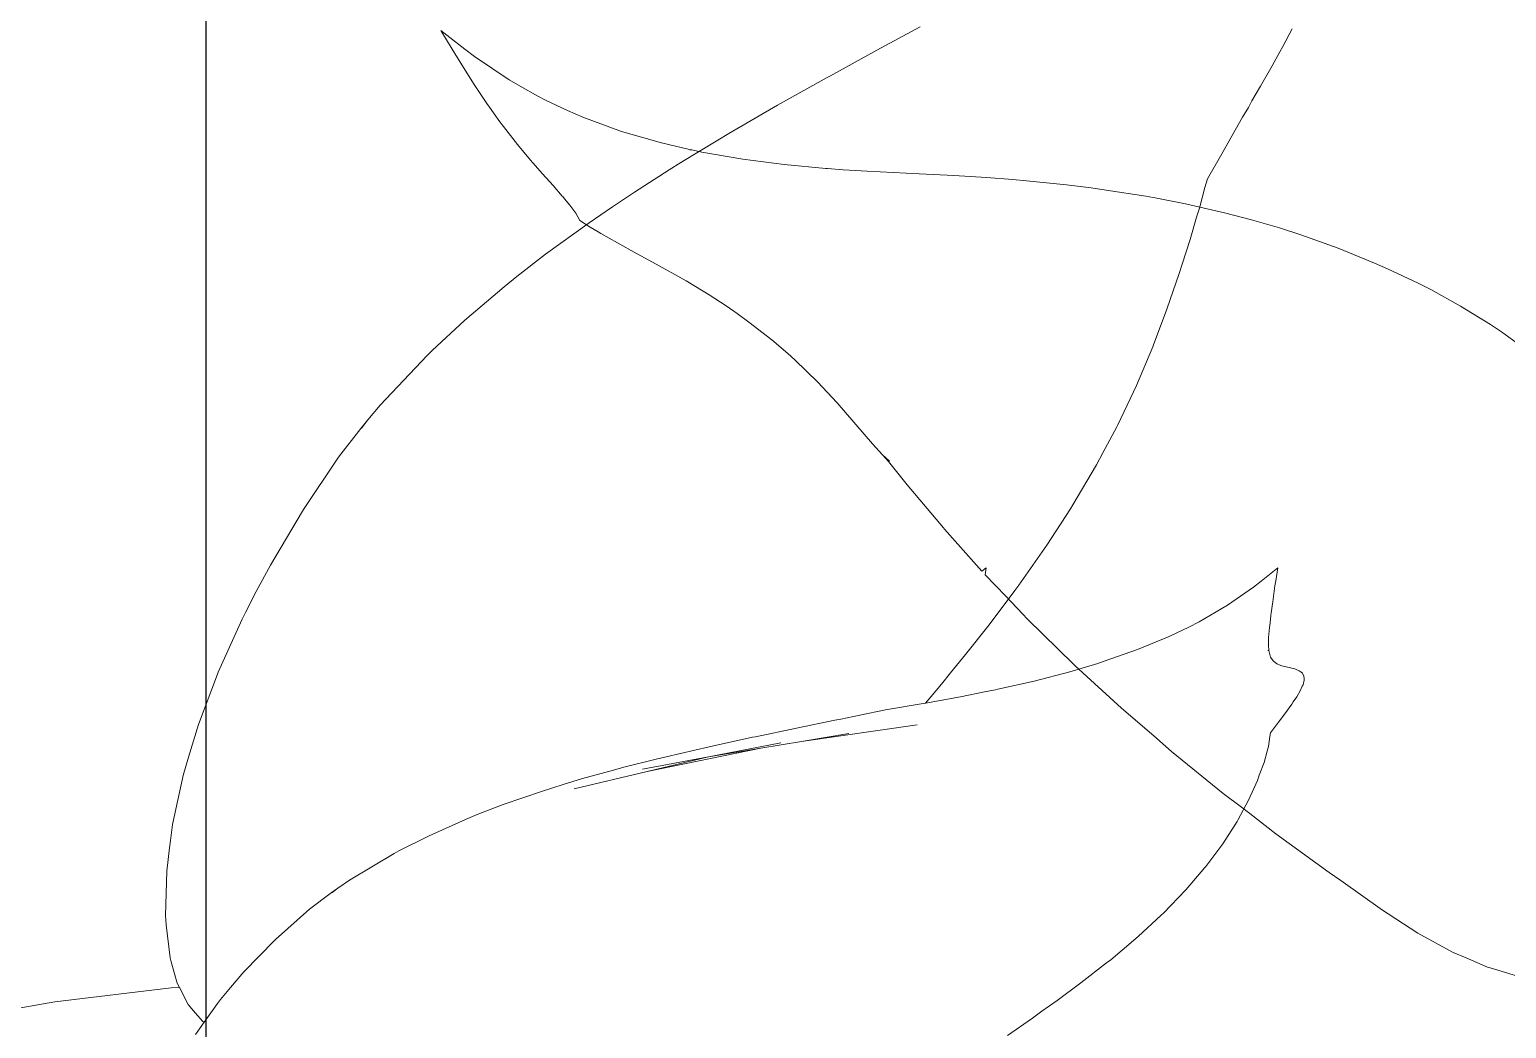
# Model space of a CAD drawing. Header units: inches. Extents: x 249 to 1192, y -18 to 440.
# Drawn here: x 626.156 to 626.5594, y 186.0853 to 186.3579 of the extents above; entities that cross this region are included whole.
import ezdxf

# ---------------------------------------------------------------- set-up
doc = ezdxf.new("R2010")
doc.units = ezdxf.units.IN
doc.header["$MEASUREMENT"] = 0
doc.layers.add('DINDING', color=6, linetype='Continuous', lineweight=0)
doc.layers.add('VEGETASI', color=60, linetype='Continuous', lineweight=0)
doc.layers.add('KOLOM', color=5, linetype='Continuous')

# ---------------------------------------------------------------- blocks, each defined once
blk = doc.blocks.new('tanaman')
for p, q in [((585.12029, 360.32647), (585.12289, 360.32158)), ((585.23371, 360.32058), (585.2219, 360.32695)), ((585.87319, 360.32601), (585.86668, 360.32088)), ((585.87012, 360.32086), (585.87319, 360.32601)), ((585.12289, 360.32158), (585.12371, 360.32014)), ((585.12371, 360.32014), (585.12578, 360.31636)), ((585.24642, 360.31363), (585.23371, 360.32058)), ((585.86406, 360.31888), (585.85456, 360.31249)), ((585.86668, 360.32088), (585.86406, 360.31888)), ((585.86429, 360.31152), (585.86864, 360.31848)), ((585.86864, 360.31848), (585.87012, 360.32086)), ((585.12578, 360.31636), (585.12891, 360.31082)), ((585.12891, 360.31082), (585.13128, 360.30675)), ((585.24733, 360.31313), (585.24642, 360.31363)), ((585.26084, 360.30557), (585.24733, 360.31313)), ((585.85153, 360.31078), (585.8467, 360.30805)), ((585.85456, 360.31249), (585.85153, 360.31078)), ((585.86044, 360.3058), (585.86429, 360.31152)), ((585.13128, 360.30675), (585.13227, 360.30496)), ((585.84467, 360.30699), (585.83865, 360.30416)), ((585.8467, 360.30805), (585.84467, 360.30699)), ((585.13227, 360.30496), (585.13385, 360.3023)), ((585.13385, 360.3023), (585.13583, 360.29878)), ((585.27417, 360.29786), (585.26084, 360.30557)), ((585.8344, 360.30232), (585.82383, 360.29845)), ((585.83865, 360.30416), (585.8344, 360.30232)), ((585.85709, 360.30108), (585.85869, 360.30326)), ((585.85869, 360.30326), (585.86009, 360.30528)), ((585.86009, 360.30528), (585.86044, 360.3058)), ((585.13583, 360.29878), (585.13955, 360.29228)), ((585.82383, 360.29845), (585.81298, 360.2953)), ((585.85225, 360.29488), (585.85606, 360.29975)), ((585.85606, 360.29975), (585.85709, 360.30108)), ((585.27722, 360.29604), (585.27417, 360.29786)), ((585.28724, 360.28996), (585.27722, 360.29604)), ((585.81298, 360.2953), (585.8053, 360.29351)), ((585.8487, 360.29061), (585.85225, 360.29488)), ((585.13955, 360.29228), (585.14343, 360.28546)), ((585.29047, 360.28794), (585.28724, 360.28996)), ((585.79072, 360.29085), (585.77942, 360.28939)), ((585.80193, 360.29279), (585.79072, 360.29085)), ((585.80462, 360.29336), (585.80193, 360.29279)), ((585.8053, 360.29351), (585.80462, 360.29336)), ((585.80494, 360.2933), (585.80462, 360.29336)), ((585.8053, 360.29351), (585.80494, 360.2933)), ((585.84545, 360.28688), (585.84809, 360.28986)), ((585.84809, 360.28986), (585.8487, 360.29061)), ((585.29998, 360.28186), (585.29047, 360.28794)), ((585.72413, 360.28586), (585.71694, 360.28529)), ((585.73312, 360.28642), (585.72413, 360.28586)), ((585.73491, 360.28653), (585.73312, 360.28642)), ((585.74261, 360.28689), (585.73491, 360.28653)), ((585.7568, 360.28757), (585.74261, 360.28689)), ((585.76334, 360.28799), (585.7568, 360.28757)), ((585.76756, 360.28829), (585.76334, 360.28799)), ((585.7681, 360.28833), (585.76756, 360.28829)), ((585.77942, 360.28939), (585.7681, 360.28833)), ((585.84255, 360.28363), (585.84545, 360.28688)), ((585.14343, 360.28546), (585.14412, 360.28316)), ((585.14412, 360.28316), (585.14558, 360.2775)), ((585.30596, 360.27787), (585.29998, 360.28186)), ((585.69147, 360.28244), (585.68061, 360.28072)), ((585.69557, 360.28299), (585.69147, 360.28244)), ((585.70236, 360.28385), (585.69557, 360.28299)), ((585.71326, 360.28497), (585.70236, 360.28385)), ((585.71694, 360.28529), (585.71326, 360.28497)), ((585.84004, 360.2808), (585.84255, 360.28363)), ((585.31232, 360.27352), (585.30596, 360.27787)), ((585.66983, 360.27866), (585.65915, 360.27623)), ((585.67761, 360.28017), (585.66983, 360.27866)), ((585.68061, 360.28072), (585.67761, 360.28017)), ((585.83636, 360.27609), (585.83796, 360.2783)), ((585.83796, 360.2783), (585.8394, 360.28)), ((585.8394, 360.28), (585.83992, 360.28065)), ((585.83992, 360.28065), (585.84004, 360.2808)), ((585.14558, 360.2775), (585.1464, 360.27501)), ((585.1464, 360.27501), (585.14816, 360.26889)), ((585.6518, 360.2743), (585.64863, 360.27342)), ((585.65915, 360.27623), (585.6518, 360.2743)), ((585.83239, 360.2723), (585.83526, 360.27408)), ((585.83526, 360.27408), (585.83636, 360.27609)), ((585.32421, 360.26491), (585.31232, 360.27352)), ((585.63828, 360.27019), (585.62813, 360.26655)), ((585.64413, 360.27207), (585.63828, 360.27019)), ((585.64863, 360.27342), (585.64413, 360.27207)), ((585.82494, 360.26799), (585.82953, 360.2706)), ((585.82953, 360.2706), (585.83025, 360.27101)), ((585.83025, 360.27101), (585.83239, 360.2723)), ((585.14816, 360.26889), (585.15039, 360.26223)), ((585.62813, 360.26655), (585.61822, 360.26247)), ((585.81974, 360.26515), (585.82494, 360.26799)), ((585.15039, 360.26223), (585.15115, 360.25966)), ((585.33209, 360.25881), (585.32421, 360.26491)), ((585.61822, 360.26247), (585.61468, 360.26094)), ((585.80762, 360.25842), (585.81358, 360.26178)), ((585.81358, 360.26178), (585.81937, 360.26494)), ((585.81937, 360.26494), (585.81974, 360.26515)), ((585.15115, 360.25966), (585.15455, 360.24988)), ((585.33557, 360.25602), (585.33209, 360.25881)), ((585.61468, 360.26094), (585.60628, 360.25702)), ((585.80152, 360.25479), (585.80619, 360.25761)), ((585.80619, 360.25761), (585.80762, 360.25842)), ((585.34638, 360.24683), (585.33557, 360.25602)), ((585.60284, 360.25526), (585.59468, 360.25075)), ((585.60628, 360.25702), (585.60284, 360.25526)), ((585.79532, 360.2508), (585.79995, 360.25382)), ((585.79995, 360.25382), (585.80152, 360.25479)), ((585.15455, 360.24988), (585.15814, 360.24021)), ((585.59468, 360.25075), (585.58654, 360.24571)), ((585.79229, 360.24874), (585.79532, 360.2508)), ((585.35521, 360.23863), (585.34638, 360.24683)), ((585.58654, 360.24571), (585.5835, 360.2437)), ((585.78279, 360.2415), (585.78907, 360.2464)), ((585.78907, 360.2464), (585.79229, 360.24874)), ((585.5835, 360.2437), (585.57279, 360.2359)), ((585.77844, 360.23782), (585.78279, 360.2415)), ((585.15814, 360.24021), (585.15835, 360.23961)), ((585.15835, 360.23961), (585.16279, 360.22905)), ((585.35657, 360.23731), (585.35521, 360.23863)), ((585.77652, 360.23606), (585.77844, 360.23782)), ((585.36942, 360.22369), (585.35657, 360.23731)), ((585.77028, 360.23003), (585.77652, 360.23606)), ((585.76501, 360.2244), (585.77028, 360.23003)), ((585.16279, 360.22905), (585.16793, 360.2183)), ((585.37275, 360.21973), (585.36942, 360.22369)), ((585.7553, 360.21319), (585.76493, 360.22431)), ((585.76493, 360.22431), (585.76501, 360.2244)), ((585.16793, 360.2183), (585.16819, 360.21782)), ((585.16819, 360.21782), (585.17206, 360.21066)), ((585.37275, 360.21973), (585.37454, 360.21744)), ((585.37467, 360.21738), (585.37275, 360.21973)), ((585.37467, 360.21738), (585.37275, 360.21973)), ((585.37467, 360.21738), (585.37275, 360.21973)), ((585.37467, 360.21738), (585.37275, 360.21973)), ((585.37467, 360.21738), (585.37275, 360.21973)), ((585.37467, 360.21738), (585.37454, 360.21744)), ((585.38078, 360.20948), (585.37467, 360.21738)), ((585.75256, 360.21015), (585.7553, 360.21319)), ((585.17206, 360.21066), (585.17375, 360.20741)), ((585.39038, 360.19521), (585.38078, 360.20948)), ((585.75256, 360.21015), (585.75066, 360.20845)), ((585.75096, 360.20832), (585.75256, 360.21015)), ((585.75096, 360.20832), (585.75256, 360.21015)), ((585.75096, 360.20832), (585.75256, 360.21015)), ((585.75096, 360.20832), (585.75256, 360.21015)), ((585.75096, 360.20832), (585.75256, 360.21015)), ((585.17375, 360.20741), (585.18021, 360.19646)), ((585.74582, 360.20197), (585.75096, 360.20832)), ((585.75096, 360.20832), (585.75066, 360.20845)), ((585.73596, 360.19023), (585.74582, 360.20197)), ((585.18021, 360.19646), (585.18088, 360.19545)), ((585.18088, 360.19545), (585.18728, 360.18549)), ((585.39064, 360.1948), (585.39038, 360.19521)), ((585.39939, 360.18003), (585.39064, 360.1948)), ((585.72542, 360.17836), (585.73569, 360.18988)), ((585.73569, 360.18988), (585.73596, 360.19023)), ((585.18728, 360.18549), (585.19181, 360.17911)), ((585.12426, 360.1793), (585.12479, 360.1758)), ((585.12873, 360.17568), (585.12426, 360.1793)), ((585.19181, 360.17911), (585.19492, 360.17459)), ((585.40326, 360.1728), (585.39939, 360.18003)), ((585.71886, 360.17157), (585.72455, 360.17739)), ((585.72426, 360.1793), (585.72455, 360.17739)), ((585.72542, 360.17836), (585.72426, 360.1793)), ((585.12479, 360.1758), (585.12502, 360.17443)), ((585.12502, 360.17443), (585.12562, 360.17005)), ((585.13087, 360.174), (585.12873, 360.17568)), ((585.13799, 360.16907), (585.13087, 360.174)), ((585.19492, 360.17459), (585.19608, 360.17308)), ((585.19608, 360.17308), (585.20308, 360.16379)), ((585.12562, 360.17005), (585.126, 360.16699)), ((585.14567, 360.1646), (585.13799, 360.16907)), ((585.40618, 360.16711), (585.40326, 360.1728)), ((585.71434, 360.16677), (585.71886, 360.17157)), ((585.126, 360.16699), (585.12612, 360.16626)), ((585.12612, 360.16626), (585.12631, 360.1643)), ((585.40708, 360.16532), (585.40618, 360.16711)), ((585.41364, 360.15078), (585.40708, 360.16532)), ((585.70043, 360.15302), (585.71294, 360.16525)), ((585.71294, 360.16525), (585.71434, 360.16677)), ((585.12631, 360.1643), (585.1265, 360.16303)), ((585.1265, 360.16303), (585.12674, 360.16033)), ((585.14855, 360.16313), (585.14567, 360.1646)), ((585.15179, 360.16155), (585.14855, 360.16313)), ((585.15387, 360.16058), (585.15179, 360.16155)), ((585.20308, 360.16379), (585.20954, 360.15565)), ((585.12666, 360.15675), (585.12663, 360.15634)), ((585.12679, 360.15812), (585.12666, 360.15685)), ((585.12666, 360.15685), (585.12697, 360.1567)), ((585.12666, 360.15685), (585.12666, 360.15675)), ((585.12666, 360.15685), (585.12666, 360.15675)), ((585.12666, 360.15685), (585.12666, 360.15675)), ((585.12666, 360.15685), (585.12666, 360.15675)), ((585.12666, 360.15685), (585.12666, 360.15675)), ((585.12697, 360.1567), (585.12666, 360.15675)), ((585.12674, 360.16033), (585.12679, 360.15812)), ((585.16253, 360.15699), (585.15387, 360.16058)), ((585.17161, 360.15379), (585.16253, 360.15699)), ((585.12389, 360.15285), (585.12309, 360.15253)), ((585.12442, 360.15307), (585.12389, 360.15285)), ((585.12449, 360.1531), (585.12442, 360.15307)), ((585.12552, 360.15389), (585.12449, 360.1531)), ((585.12622, 360.15495), (585.12552, 360.15389)), ((585.12663, 360.15634), (585.12622, 360.15495)), ((585.1734, 360.15323), (585.17161, 360.15379)), ((585.18104, 360.15095), (585.1734, 360.15323)), ((585.20954, 360.15565), (585.21363, 360.15068)), ((585.69993, 360.15257), (585.70043, 360.15302)), ((585.11705, 360.14907), (585.11702, 360.14866)), ((585.11702, 360.14866), (585.11734, 360.14739)), ((585.11708, 360.14971), (585.11705, 360.14907)), ((585.11752, 360.15056), (585.11708, 360.14971)), ((585.11781, 360.15079), (585.11752, 360.15056)), ((585.11836, 360.15123), (585.11781, 360.15079)), ((585.11941, 360.15166), (585.11836, 360.15123)), ((585.11961, 360.15174), (585.11941, 360.15166)), ((585.12309, 360.15253), (585.11961, 360.15174)), ((585.19077, 360.14841), (585.18104, 360.15095)), ((585.21363, 360.15068), (585.21613, 360.14757)), ((585.41386, 360.15025), (585.41364, 360.15078)), ((585.41903, 360.13653), (585.41386, 360.15025)), ((585.68731, 360.14096), (585.69993, 360.15257)), ((585.11734, 360.14739), (585.11754, 360.14699)), ((585.11754, 360.14699), (585.11802, 360.14589)), ((585.11802, 360.14589), (585.11903, 360.14413)), ((585.20074, 360.14615), (585.19077, 360.14841)), ((585.2013, 360.14603), (585.20074, 360.14615)), ((585.20388, 360.14551), (585.2013, 360.14603)), ((585.21087, 360.14411), (585.20388, 360.14551)), ((585.21613, 360.14757), (585.22046, 360.14238)), ((585.11903, 360.14413), (585.11999, 360.14274)), ((585.11999, 360.14274), (585.12038, 360.1421)), ((585.12038, 360.1421), (585.12112, 360.14113)), ((585.12112, 360.14113), (585.12204, 360.13979)), ((585.22046, 360.14238), (585.21087, 360.14411)), ((585.22112, 360.14226), (585.22046, 360.14238)), ((585.23142, 360.14056), (585.22112, 360.14226)), ((585.23838, 360.1391), (585.23142, 360.14056)), ((585.67847, 360.13344), (585.68731, 360.14096)), ((585.12204, 360.13979), (585.124, 360.13718)), ((585.124, 360.13718), (585.12625, 360.13429)), ((585.24356, 360.13804), (585.23838, 360.1391)), ((585.2452, 360.1377), (585.24356, 360.13804)), ((585.25567, 360.13555), (585.2452, 360.1377)), ((585.42177, 360.12763), (585.41903, 360.13653)), ((585.12625, 360.13429), (585.12644, 360.13323)), ((585.12644, 360.13323), (585.12676, 360.13051)), ((585.2543, 360.13191), (585.2227, 360.13643)), ((585.2543, 360.13191), (585.2414, 360.13404)), ((585.26689, 360.13321), (585.25567, 360.13555)), ((585.26769, 360.13304), (585.26689, 360.13321)), ((585.27959, 360.13046), (585.26769, 360.13304)), ((585.67365, 360.12916), (585.67847, 360.13344)), ((585.12676, 360.13051), (585.12714, 360.12929)), ((585.12714, 360.12929), (585.12793, 360.12617)), ((585.26545, 360.13008), (585.2543, 360.13191)), ((585.27973, 360.12773), (585.26, 360.13149)), ((585.29645, 360.12372), (585.26545, 360.13008)), ((585.27973, 360.12773), (585.26545, 360.13008)), ((585.29132, 360.12775), (585.27959, 360.13046)), ((585.65957, 360.1177), (585.67365, 360.12916)), ((585.12793, 360.12617), (585.12928, 360.12268)), ((585.29774, 360.12431), (585.27973, 360.12773)), ((585.29645, 360.12372), (585.27973, 360.12773)), ((585.294, 360.1271), (585.29132, 360.12775)), ((585.30285, 360.12487), (585.294, 360.1271)), ((585.30569, 360.12411), (585.30285, 360.12487)), ((585.42319, 360.12266), (585.42177, 360.12763)), ((585.12928, 360.12268), (585.12975, 360.12129)), ((585.12975, 360.12129), (585.13222, 360.1159)), ((585.3164, 360.11894), (585.29645, 360.12372)), ((585.31412, 360.12176), (585.30569, 360.12411)), ((585.31943, 360.12017), (585.31412, 360.12176)), ((585.42609, 360.10927), (585.42319, 360.12266)), ((585.32511, 360.11837), (585.31943, 360.12017)), ((585.33579, 360.11468), (585.32511, 360.11837)), ((585.65453, 360.11394), (585.65957, 360.1177)), ((585.13222, 360.1159), (585.13517, 360.11038)), ((585.34293, 360.11193), (585.33579, 360.11468)), ((585.65228, 360.11223), (585.65453, 360.11394)), ((585.13517, 360.11038), (585.13534, 360.11004)), ((585.13534, 360.11004), (585.13923, 360.10395)), ((585.34611, 360.11062), (585.34293, 360.11193)), ((585.35605, 360.10619), (585.34611, 360.11062)), ((585.42672, 360.10486), (585.42609, 360.10927)), ((585.64518, 360.10667), (585.65228, 360.11223)), ((585.3643, 360.10203), (585.35605, 360.10619)), ((585.42698, 360.10286), (585.42672, 360.10486)), ((585.63059, 360.09613), (585.64518, 360.10667)), ((585.13923, 360.10395), (585.1439, 360.09774)), ((585.36559, 360.10134), (585.3643, 360.10203)), ((585.37778, 360.09405), (585.36559, 360.10134)), ((585.42772, 360.09648), (585.42698, 360.10286)), ((585.1439, 360.09774), (585.14414, 360.09747)), ((585.14414, 360.09747), (585.14773, 360.09333)), ((585.42803, 360.08436), (585.42772, 360.09648)), ((585.14773, 360.09333), (585.14933, 360.09143)), ((585.38093, 360.09189), (585.37778, 360.09405)), ((585.61605, 360.08587), (585.62735, 360.09397)), ((585.62735, 360.09397), (585.63059, 360.09613)), ((585.14933, 360.09143), (585.15549, 360.08507)), ((585.38093, 360.09189), (585.38254, 360.09068)), ((585.38276, 360.09059), (585.38093, 360.09189)), ((585.38276, 360.09059), (585.38254, 360.09068)), ((585.38868, 360.0861), (585.38276, 360.09059)), ((585.15549, 360.08507), (585.15613, 360.08449)), ((585.15613, 360.08449), (585.16235, 360.07868)), ((585.39799, 360.07784), (585.38868, 360.0861)), ((585.42783, 360.08188), (585.42803, 360.08436)), ((585.60635, 360.07957), (585.61444, 360.08486)), ((585.61444, 360.08486), (585.61605, 360.08587)), ((585.42678, 360.07287), (585.42783, 360.08188)), ((585.16235, 360.07868), (585.16678, 360.07497)), ((585.39824, 360.07759), (585.39799, 360.07784)), ((585.40664, 360.06898), (585.39824, 360.07759)), ((585.59671, 360.07433), (585.60635, 360.07957)), ((585.16678, 360.07497), (585.16987, 360.07231)), ((585.16987, 360.07231), (585.17101, 360.07144)), ((585.42649, 360.07175), (585.42678, 360.07287)), ((585.58729, 360.07028), (585.59313, 360.07285)), ((585.59313, 360.07285), (585.59671, 360.07433)), ((585.17101, 360.07144), (585.178, 360.06599)), ((585.41025, 360.06479), (585.40664, 360.06898)), ((585.42486, 360.06593), (585.42649, 360.07175)), ((585.57822, 360.06755), (585.58663, 360.0701)), ((585.58663, 360.0701), (585.58729, 360.07028)), ((585.178, 360.06599), (585.18451, 360.0612)), ((585.41302, 360.06145), (585.41025, 360.06479)), ((585.42187, 360.06011), (585.42424, 360.06473)), ((585.42424, 360.06473), (585.42486, 360.06593)), ((585.42424, 360.06473), (585.42652, 360.06466)), ((585.42652, 360.06466), (585.45826, 360.06082)), ((585.18451, 360.0612), (585.18865, 360.05826)), ((585.41387, 360.06039), (585.41302, 360.06145)), ((585.4175, 360.05525), (585.41387, 360.06039)), ((585.42041, 360.0584), (585.42187, 360.06011)), ((585.45826, 360.06082), (585.48477, 360.05619)), ((585.18865, 360.05826), (585.19121, 360.05641)), ((585.19121, 360.05641), (585.19809, 360.05162)), ((585.4179, 360.05552), (585.42041, 360.0584)), ((585.4175, 360.05525), (585.41757, 360.0553)), ((585.41988, 360.0519), (585.4175, 360.05525)), ((585.41757, 360.0553), (585.4179, 360.05552))]:
    blk.add_line(p, q)
blk = doc.blocks.new('ampak samping')
at = {"layer": 'KOLOM'}
blk.add_lwpolyline([(625.50479, 185.86173), (626.20428, 185.86173), (626.20428, 188.76173), (625.50479, 188.76173)], close=True, dxfattribs=at)
at = {"layer": 'VEGETASI', "xscale": -1}
for p in [(1211.62122, -173.96832), (1212.1416, -173.96832)]:
    blk.add_blockref('tanaman', p, dxfattribs=at)

msp = doc.modelspace()

# ---------------------------------------------------------------- block references
at = {"layer": 'DINDING'}
msp.add_blockref('ampak samping', (0, 0), dxfattribs=at)

doc.saveas('drawing.dxf')
